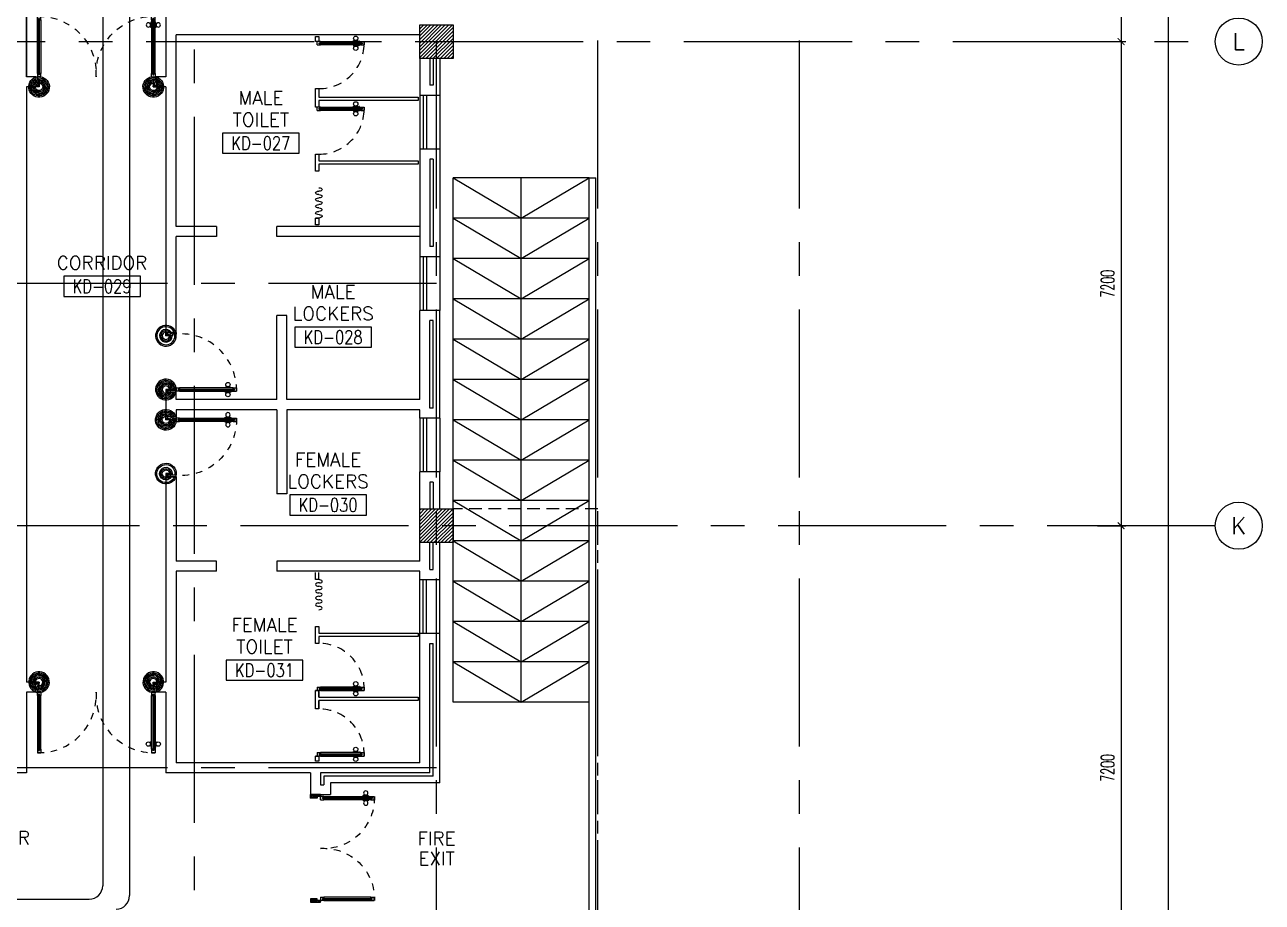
# Model space of a CAD drawing. Extents: x 0.8 to 94.1, y -6.1 to 84.2.
# Drawn here: x 75.67 to 94.08, y 51.69 to 64.74 of the extents above; entities that cross this region are included whole.
import ezdxf
from ezdxf.enums import TextEntityAlignment as Align

# ---------------------------------------------------------------- set-up
doc = ezdxf.new("R2010")
doc.units = 0
doc.header["$MEASUREMENT"] = 0
doc.header["$PDMODE"] = 3
doc.header["$PDSIZE"] = 0.1
for name, pattern in [('CENTERX2', [4, 2.5, -0.5, 0.5, -0.5]), ('HIDDEN', [0.375, 0.25, -0.125]), ('HIDDEN2', [0.1875, 0.125, -0.0625])]:
    doc.linetypes.add(name, pattern=pattern)
doc.layers.get('0').update_dxf_attribs({"color": 11, "linetype": 'CONTINUOUS'})
doc.layers.get('DEFPOINTS').update_dxf_attribs({"color": 11, "linetype": 'CONTINUOUS'})
for name, color, linetype in [('AX-CR', 11, 'CONTINUOUS'), ('AX-DIM', 11, 'CONTINUOUS'), ('AX-TXT', 11, 'CONTINUOUS'), ('AXES', 11, 'CENTERX2'), ('CANOPY-LN', 11, 'CONTINUOUS'), ('COL', 11, 'CONTINUOUS'), ('CURT', 11, 'CONTINUOUS'), ('DOOR', 11, 'CONTINUOUS'), ('E-WIRE', 4, 'CONTINUOUS'), ('Handrail', 11, 'CONTINUOUS'), ('HAT', 11, 'CONTINUOUS'), ('INSUL', 11, 'CONTINUOUS'), ('PART', 11, 'CONTINUOUS'), ('Ramb', 11, 'CONTINUOUS'), ('RM-BOX', 11, 'CONTINUOUS'), ('RM-NAME', 11, 'CONTINUOUS'), ('RM-NO', 11, 'CONTINUOUS'), ('WALL', 11, 'CONTINUOUS'), ('WIN', 11, 'CONTINUOUS')]:
    doc.layers.add(name, color=color, linetype=linetype)
doc.styles.add('ROMANS', font='ROMANS.shx', dxfattribs={"width": 0.6})
doc.dimstyles.new('STANDARD in', dxfattribs={"dimtxt": 0.2, "dimasz": 0.1, "dimexe": 0.07, "dimexo": 0.05, "dimgap": 0.1, "dimtad": 1, "dimdec": 0, "dimlfac": 1000, "dimzin": 0, "dimdsep": 46, "dimtxsty": 'ROMANS', "dimblk": 'ARCHTICK', "dimcen": 0.05, "dimdle": 0.05, "dimclrd": 7, "dimclre": 7, "dimclrt": 2, "dimadec": 0, "dimazin": 0, "dimtfac": 1, "dimtdec": 0, "dimtmove": 2, "dimatfit": 3, "dimldrblk": 'ARCHTICK', "dimfxl": 0, "dimtolj": 1, "dimtzin": 0, "dimarcsym": 0})

# ---------------------------------------------------------------- blocks, each defined once
blk = doc.blocks.new('_ARCHTICK')
at = {"color": 0, "linetype": 'ByBlock', "const_width": 0.15}
blk.add_lwpolyline([(-0.5, -0.5), (0.5, 0.5)], dxfattribs=at)
blk = doc.blocks.new('*D195')
at = {"layer": 'AX-DIM', "color": 7, "lineweight": -2}
for p, q in [((92.679, 71.989), (92.679, 12.569)), ((82.097, 71.939), (92.749, 71.939)), ((82.097, 12.619), (92.749, 12.619))]:
    blk.add_line(p, q, dxfattribs=at)
at = {"layer": 'DEFPOINTS', "color": 0}
for p in [(82.047, 71.939), (82.047, 12.619), (92.679, 12.619)]:
    blk.add_point(p, dxfattribs=at)
at = {"layer": 'AX-DIM', "color": 7, "lineweight": -2, "xscale": 0.1, "yscale": 0.1, "zscale": 0.1}
for p, rotation in [((92.679, 71.939), 90), ((92.679, 12.619), 270)]:
    blk.add_blockref('_ARCHTICK', p, dxfattribs=dict(at, rotation=rotation))
at = {"layer": 'AX-DIM', "color": 2, "insert": (92.479, 42.279), "char_height": 0.2, "attachment_point": 5, "rotation": 90, "style": 'ROMANS'}
blk.add_mtext('\\A1;59320', dxfattribs=at)
blk = doc.blocks.new('*D194')
at = {"layer": 'AX-DIM', "color": 7, "lineweight": -2}
for p, q in [((91.629, 71.689), (92.049, 71.689)), ((91.979, 71.739), (91.979, 64.439)), ((91.629, 64.489), (92.049, 64.489))]:
    blk.add_line(p, q, dxfattribs=at)
at = {"layer": 'DEFPOINTS', "color": 0}
for p in [(91.579, 71.689), (91.579, 64.489), (91.979, 64.489)]:
    blk.add_point(p, dxfattribs=at)
at = {"layer": 'AX-DIM', "color": 7, "lineweight": -2, "xscale": 0.1, "yscale": 0.1, "zscale": 0.1}
for p, rotation in [((91.979, 71.689), 90), ((91.979, 64.489), 270)]:
    blk.add_blockref('_ARCHTICK', p, dxfattribs=dict(at, rotation=rotation))
at = {"layer": 'AX-DIM', "color": 2, "insert": (91.779, 68.089), "char_height": 0.2, "attachment_point": 5, "rotation": 90, "style": 'ROMANS'}
blk.add_mtext('\\A1;7200', dxfattribs=at)
blk = doc.blocks.new('RM1')
at = {"layer": 'RM-BOX'}
blk.add_lwpolyline([(570, -200), (-570, -200), (-570, -500), (570, -500)], close=True, dxfattribs=at)
at = {"layer": 'RM-NAME', "style": 'ROMANS'}
for tag, p in [('ROOMNAME1', (0, 324)), ('ROOMNAME2', (0, 0))]:
    blk.add_attdef(tag, text='', height=200, dxfattribs=at).set_placement(p, align=Align.MIDDLE)
at = {"layer": 'RM-NO', "style": 'ROMANS', "width": 0.8}
blk.add_attdef('ROOMNO', text='', height=200, dxfattribs=at).set_placement((0, -350), align=Align.MIDDLE)
blk = doc.blocks.new('CURT2')
at = {"layer": 'CURT'}
blk.add_lwpolyline([(0, 0, -0.116434), (-19, -31, -0.116434), (-50, -50, -0.56066), (-101, -7, 0.45929), (-150, 50, 0.414214), (-200, 0, -0.414214), (-250, -50, -0.414214), (-300, 0, 0.414214), (-350, 50, 0.414214), (-400, 0, -0.414214), (-450, -50, -0.414214), (-500, 0, 0.414214), (-550, 50, 0.414214), (-600, 0, -0.414214), (-650, -50, -0.414214), (-700, 0, 0.414214), (-750, 50, 0.414214), (-800, 0, -0.414214), (-850, -50, -0.414214), (-900, 0, 0.414214)], format="xyb", dxfattribs=at)
blk = doc.blocks.new('A$C272A55A0')
at = {"layer": 'DOOR', "color": 0, "linetype": 'ByBlock'}
for p, q in [((0, 900), (0, 1050)), ((50, 1050), (0, 1050)), ((25, 950), (50, 950)), ((25, 900), (25, 950)), ((50, 950), (50, 1050)), ((1750, 950), (1750, 1050)), ((1750, 1050), (1800, 1050)), ((1775, 950), (1750, 950)), ((1775, 900), (1775, 950)), ((1800, 1050), (1800, 900)), ((0, 900), (25, 900)), ((75, 900), (25, 900)), ((25, 850), (25, 900)), ((42, 850), (25, 850)), ((58, 870), (42, 870)), ((42, 870), (42, 850)), ((58, 850), (58, 870)), ((75, 850), (58, 850)), ((75, 900), (75, 850)), ((1725, 900), (1775, 900)), ((1725, 900), (1725, 850)), ((1725, 850), (1742, 850)), ((1742, 870), (1758, 870)), ((1742, 850), (1742, 870)), ((1758, 870), (1758, 850)), ((1758, 850), (1775, 850)), ((1800, 900), (1775, 900)), ((1775, 850), (1775, 900)), ((25, 50), (42, 50)), ((25, 50), (25, 0)), ((25, 0), (75, 0)), ((75, 0), (25, 0)), ((42, 50), (42, 30)), ((42, 30), (58, 30)), ((58, 50), (75, 50)), ((58, 50), (58, 30)), ((75, 50), (75, 0)), ((1718, 160), (1709, 160)), ((1709, 95), (1709, 160)), ((1718, 95), (1709, 95)), ((1725, 173), (1718, 173)), ((1718, 173), (1718, 83)), ((1718, 95), (1718, 160)), ((1725, 83), (1718, 83)), ((1742, 50), (1725, 50)), ((1725, 50), (1725, 0)), ((1775, 0), (1725, 0)), ((1725, 0), (1775, 0)), ((1742, 50), (1742, 30)), ((1758, 30), (1742, 30)), ((1775, 50), (1758, 50)), ((1758, 50), (1758, 30)), ((1775, 173), (1782, 173)), ((1775, 83), (1782, 83)), ((1775, 50), (1775, 0)), ((1782, 173), (1782, 83)), ((1782, 160), (1791, 160)), ((1782, 95), (1782, 160)), ((1782, 95), (1791, 95)), ((1791, 95), (1791, 160))]:
    blk.add_line(p, q, dxfattribs=at)
at = {"layer": 'DOOR', "color": 9, "linetype": 'ByBlock'}
for p, q in [((50, 1050), (0, 1010)), ((50, 1050), (0, 937)), ((50, 1050), (37, 950)), ((1750, 1050), (1800, 1010)), ((1750, 1050), (1800, 937)), ((1750, 1050), (1763, 950))]:
    blk.add_line(p, q, dxfattribs=at)
at = {"layer": 'DOOR', "linetype": 'ByBlock'}
for p, q in [((25, 850), (25, 50)), ((42, 850), (42, 50)), ((58, 850), (58, 50)), ((75, 50), (75, 850)), ((1725, 50), (1725, 850)), ((1742, 850), (1742, 50)), ((1758, 850), (1758, 50)), ((1775, 850), (1775, 50))]:
    blk.add_line(p, q, dxfattribs=at)
at = {"layer": 'DOOR', "color": 0, "linetype": 'ByBlock'}
for centre in [(1676, 128), (1824, 128)]:
    blk.add_circle(centre, 32.4, dxfattribs=at)
at = {"layer": 'DOOR', "color": 9, "linetype": 'ByBlock'}
for centre, radius, start, end in [((50, 1050), 54.4, 203.2074, 270), ((50, 1050), 74.4, 227.7764, 270), ((50, 1050), 94.4, 238.0182, 270), ((50, 1050), 114, 244.0838, 257.3774), ((50, 1050), 134, 248.1598, 259.28), ((50, 1050), 34.4, 180, 270), ((50, 1050), 14.4, 180, 270), ((1750, 1050), 14.4, 270, 0), ((1750, 1050), 34.4, 270, 0), ((1750, 1050), 54.4, 270, 336.7926), ((1750, 1050), 74.4, 270, 312.2236), ((1750, 1050), 94.4, 270, 301.9818), ((1750, 1050), 114, 282.6226, 295.9162), ((1750, 1050), 134, 280.72, 291.8402), ((50, 1050), 154, 251.1053, 256.2858), ((1750, 1050), 154, 283.7142, 288.8947)]:
    blk.add_arc(centre, radius, start, end, dxfattribs=at)
at = {"layer": 'DOOR', "linetype": 'HIDDEN', "ltscale": 0.5}
for centre, start, end in [((50, 851), 268.3174, 3.2965), ((1750, 851), 176.7035, 271.6826)]:
    blk.add_arc(centre, 851, start, end, dxfattribs=at)
at = {"layer": 'WALL', "linetype": 'ByBlock'}
blk.add_line((1800, 900), (1800, 1050), dxfattribs=at)
blk = doc.blocks.new('DOOR90')
at = {"layer": 'DOOR', "color": 7, "linetype": 'ByBlock'}
for p, q in [((-150, 0), (0, 0)), ((-150, 0), (-150, -25)), ((0, -50), (-114, 0)), ((0, -50), (-40, 0)), ((0, -50), (0, 0)), ((-1000, -25), (-1050, -25)), ((-1050, -75), (-1050, -25)), ((-1050, -25), (-1050, -75)), ((-1000, -75), (-1050, -75)), ((-1000, -42), (-1020, -42)), ((-1020, -42), (-1020, -58)), ((-1000, -58), (-1020, -58)), ((-1000, -25), (-1000, -42)), ((-1000, -58), (-1000, -75)), ((-878, -18), (-968, -18)), ((-968, -25), (-968, -18)), ((-968, -75), (-968, -82)), ((-878, -82), (-968, -82)), ((-955, -9), (-890, -9)), ((-955, -18), (-955, -9)), ((-955, -18), (-890, -18)), ((-955, -82), (-890, -82)), ((-955, -82), (-955, -91)), ((-955, -91), (-890, -91)), ((-890, -18), (-890, -9)), ((-890, -82), (-890, -91)), ((-878, -25), (-878, -18)), ((-878, -75), (-878, -82)), ((-200, -25), (-150, -25)), ((-200, -42), (-200, -25)), ((-180, -42), (-200, -42)), ((-200, -58), (-180, -58)), ((-200, -75), (-200, -58)), ((-150, -75), (-200, -75)), ((-180, -58), (-180, -42)), ((-150, -25), (-100, -25)), ((-150, -75), (-150, -25)), ((-100, -25), (-100, -50)), ((0, -50), (-100, -37)), ((-100, -50), (0, -50)), ((-150, -875), (-100, -875)), ((-150, -900), (-150, -875)), ((-150, -900), (0, -900)), ((0, -900), (-150, -900)), ((0, -850), (-114, -900)), ((-100, -875), (-100, -850)), ((0, -850), (-100, -863)), ((-100, -850), (0, -850)), ((0, -850), (-40, -900)), ((0, -850), (0, -900))]:
    blk.add_line(p, q, dxfattribs=at)
at = {"layer": 'DOOR', "linetype": 'ByBlock'}
for p, q in [((-200, -25), (-1000, -25)), ((-200, -42), (-1000, -42)), ((-200, -58), (-1000, -58)), ((-1000, -75), (-200, -75))]:
    blk.add_line(p, q, dxfattribs=at)
at = {"layer": 'DOOR', "color": 7, "linetype": 'ByBlock'}
for centre in [(-923, 24), (-923, -124)]:
    blk.add_circle(centre, 32.4, dxfattribs=at)
for centre, radius, start, end in [((0, -50), 154, 161.1053, 166.2858), ((0, -50), 94.4, 148.0182, 180), ((0, -50), 134, 158.1598, 169.28), ((0, -50), 114, 154.0838, 167.3774), ((0, -50), 74.4, 137.7764, 180), ((0, -50), 54.4, 113.2074, 180), ((0, -50), 34.4, 90, 180), ((0, -50), 14.4, 90, 180), ((0, -850), 154, 193.7142, 198.8947), ((0, -850), 134, 190.72, 201.8402), ((0, -850), 94.4, 180, 211.9818), ((0, -850), 74.4, 180, 222.2236), ((0, -850), 54.4, 180, 246.7926), ((0, -850), 34.4, 180, 270), ((0, -850), 14.4, 180, 270)]:
    blk.add_arc(centre, radius, start, end, dxfattribs=at)
at = {"layer": 'DOOR', "linetype": 'HIDDEN', "ltscale": 0.5}
blk.add_arc((-222, -50), 828, 178.2701, 275.003, dxfattribs=at)
blk = doc.blocks.new('A$C5C1537D1')
at = {"layer": 'DOOR', "color": 0, "linetype": 'ByBlock'}
for p, q in [((25, 900), (25, 950)), ((75, 950), (25, 950)), ((25, 950), (75, 950)), ((75, 900), (75, 950)), ((1525, 900), (1525, 950)), ((1525, 950), (1575, 950)), ((1575, 950), (1525, 950)), ((1575, 900), (1575, 950)), ((25, 900), (42, 900)), ((42, 900), (42, 920)), ((42, 920), (58, 920)), ((58, 900), (58, 920)), ((58, 900), (75, 900)), ((1509, 855), (1509, 790)), ((1518, 855), (1509, 855)), ((1518, 790), (1509, 790)), ((1518, 778), (1518, 868)), ((1525, 868), (1518, 868)), ((1518, 855), (1518, 790)), ((1525, 778), (1518, 778)), ((1542, 900), (1525, 900)), ((1542, 900), (1542, 920)), ((1558, 920), (1542, 920)), ((1558, 900), (1558, 920)), ((1575, 900), (1558, 900)), ((1575, 868), (1582, 868)), ((1575, 778), (1582, 778)), ((1582, 778), (1582, 868)), ((1582, 855), (1582, 790)), ((1582, 855), (1591, 855)), ((1582, 790), (1591, 790)), ((1591, 855), (1591, 790)), ((25, 200), (25, 150)), ((42, 200), (25, 200)), ((42, 180), (42, 200)), ((58, 200), (58, 180)), ((75, 200), (58, 200)), ((75, 150), (75, 200)), ((1525, 150), (1525, 200)), ((1525, 200), (1542, 200)), ((1542, 200), (1542, 180)), ((1558, 180), (1558, 200)), ((1558, 200), (1575, 200)), ((1575, 200), (1575, 150)), ((0, 150), (25, 150)), ((0, 0), (0, 150)), ((50, 0), (0, 0)), ((25, 150), (25, 100)), ((75, 150), (25, 150)), ((25, 100), (50, 100)), ((58, 180), (42, 180)), ((50, 100), (50, 0)), ((1525, 150), (1575, 150)), ((1542, 180), (1558, 180)), ((1575, 100), (1550, 100)), ((1550, 100), (1550, 0)), ((1550, 0), (1600, 0)), ((1575, 150), (1575, 100)), ((1600, 150), (1575, 150)), ((1600, 0), (1600, 150))]:
    blk.add_line(p, q, dxfattribs=at)
at = {"layer": 'DOOR', "linetype": 'ByBlock'}
for p, q in [((25, 200), (25, 900)), ((42, 200), (42, 900)), ((58, 200), (58, 900)), ((75, 900), (75, 200)), ((1525, 900), (1525, 200)), ((1542, 200), (1542, 900)), ((1558, 200), (1558, 900)), ((1575, 200), (1575, 900))]:
    blk.add_line(p, q, dxfattribs=at)
at = {"layer": 'DOOR', "color": 9, "linetype": 'ByBlock'}
for p, q in [((50, 0), (0, 114)), ((50, 0), (0, 40)), ((50, 0), (37, 100)), ((1550, 0), (1600, 114)), ((1550, 0), (1563, 100)), ((1550, 0), (1600, 40))]:
    blk.add_line(p, q, dxfattribs=at)
at = {"layer": 'DOOR', "color": 0, "linetype": 'ByBlock'}
for centre in [(1476, 823), (1624, 823)]:
    blk.add_circle(centre, 32.4, dxfattribs=at)
at = {"layer": 'DOOR', "linetype": 'HIDDEN', "ltscale": 0.5}
for centre, start, end in [((50, 199), 356.2751, 91.9062), ((1550, 199), 88.0938, 183.7249)]:
    blk.add_arc(centre, 752, start, end, dxfattribs=at)
at = {"layer": 'DOOR', "color": 9, "linetype": 'ByBlock'}
for centre, radius, start, end in [((50, 0), 154, 103.7142, 108.8947), ((50, 0), 134, 100.72, 111.8402), ((50, 0), 114, 102.6226, 115.9162), ((50, 0), 94.4, 90, 121.9818), ((50, 0), 74.4, 90, 132.2236), ((50, 0), 54.4, 90, 156.7926), ((50, 0), 34.4, 90, 180), ((50, 0), 14.4, 90, 180), ((1550, 0), 94.4, 58.0182, 90), ((1550, 0), 74.4, 47.7764, 90), ((1550, 0), 54.4, 23.2074, 90), ((1550, 0), 34.4, 0, 90), ((1550, 0), 14.4, 0, 90), ((1550, 0), 134, 68.1598, 79.28), ((1550, 0), 114, 64.0838, 77.3774), ((1550, 0), 154, 71.1053, 76.2858)]:
    blk.add_arc(centre, radius, start, end, dxfattribs=at)
at = {"layer": 'WALL', "linetype": 'ByBlock'}
for p, q in [((0, 150), (0, 0)), ((1600, 150), (1600, 0))]:
    blk.add_line(p, q, dxfattribs=at)
blk = doc.blocks.new('COL50')
at = {"layer": 'COL'}
blk.add_lwpolyline([(-250, 250), (-250, -250), (250, -250), (250, 250)], close=True, dxfattribs=at)
blk = doc.blocks.new('*X101')
at = {"color": 0}
for p, q in [((253126, 55101), (253626, 55601)), ((253129, 55156), (253573, 55601)), ((253129, 55209), (253520, 55601)), ((253129, 55262), (253467, 55601)), ((253129, 55315), (253414, 55601)), ((253129, 55368), (253361, 55601)), ((253129, 55421), (253308, 55601)), ((253129, 55475), (253255, 55601)), ((253129, 55528), (253202, 55601)), ((253129, 55581), (253149, 55601)), ((253179, 55101), (253629, 55550)), ((253232, 55101), (253629, 55497)), ((253285, 55101), (253629, 55444)), ((253338, 55101), (253629, 55391)), ((253391, 55101), (253629, 55338)), ((253444, 55101), (253629, 55285)), ((253497, 55101), (253629, 55232)), ((253551, 55101), (253629, 55179)), ((253604, 55101), (253629, 55126))]:
    blk.add_line(p, q, dxfattribs=at)
blk = doc.blocks.new('*X97')
at = {"color": 0}
for p, q in [((253129, 62316), (253614, 62801)), ((253129, 62369), (253561, 62801)), ((253129, 62422), (253508, 62801)), ((253129, 62475), (253455, 62801)), ((253129, 62528), (253402, 62801)), ((253129, 62581), (253349, 62801)), ((253129, 62634), (253296, 62801)), ((253129, 62687), (253243, 62801)), ((253129, 62740), (253190, 62801)), ((253129, 62793), (253136, 62801)), ((253167, 62301), (253629, 62763)), ((253220, 62301), (253629, 62710)), ((253273, 62301), (253629, 62657)), ((253326, 62301), (253629, 62604)), ((253379, 62301), (253629, 62551)), ((253432, 62301), (253629, 62498)), ((253485, 62301), (253629, 62445)), ((253538, 62301), (253629, 62392)), ((253591, 62301), (253629, 62338))]:
    blk.add_line(p, q, dxfattribs=at)
blk = doc.blocks.new('*D185')
at = {"layer": 'AX-DIM', "color": 7, "lineweight": -2}
for p, q in [((91.629, 57.289), (92.049, 57.289)), ((91.979, 57.339), (91.979, 50.039)), ((91.629, 50.089), (92.049, 50.089))]:
    blk.add_line(p, q, dxfattribs=at)
at = {"layer": 'DEFPOINTS', "color": 0}
for p in [(91.579, 57.289), (91.579, 50.089), (91.979, 50.089)]:
    blk.add_point(p, dxfattribs=at)
at = {"layer": 'AX-DIM', "color": 7, "lineweight": -2, "xscale": 0.1, "yscale": 0.1, "zscale": 0.1}
for p, rotation in [((91.979, 57.289), 90), ((91.979, 50.089), 270)]:
    blk.add_blockref('_ARCHTICK', p, dxfattribs=dict(at, rotation=rotation))
at = {"layer": 'AX-DIM', "color": 2, "insert": (91.779, 53.689), "char_height": 0.2, "attachment_point": 5, "rotation": 90, "style": 'ROMANS'}
blk.add_mtext('\\A1;7200', dxfattribs=at)
blk = doc.blocks.new('*D183')
at = {"layer": 'AX-DIM', "color": 7, "lineweight": -2}
for p, q in [((91.629, 64.489), (92.049, 64.489)), ((91.979, 64.539), (91.979, 57.239)), ((91.629, 57.289), (92.049, 57.289))]:
    blk.add_line(p, q, dxfattribs=at)
at = {"layer": 'DEFPOINTS', "color": 0}
for p in [(91.579, 64.489), (91.579, 57.289), (91.979, 57.289)]:
    blk.add_point(p, dxfattribs=at)
at = {"layer": 'AX-DIM', "color": 7, "lineweight": -2, "xscale": 0.1, "yscale": 0.1, "zscale": 0.1}
for p, rotation in [((91.979, 64.489), 90), ((91.979, 57.289), 270)]:
    blk.add_blockref('_ARCHTICK', p, dxfattribs=dict(at, rotation=rotation))
at = {"layer": 'AX-DIM', "color": 2, "insert": (91.779, 60.889), "char_height": 0.2, "attachment_point": 5, "rotation": 90, "style": 'ROMANS'}
blk.add_mtext('\\A1;7200', dxfattribs=at)
blk = doc.blocks.new('AXR')
at = {"layer": 'AX-CR'}
blk.add_circle((350, 0), 350, dxfattribs=at)
at = {"layer": 'AX-TXT', "style": 'ROMANS'}
blk.add_attdef('AX', text='', height=250, dxfattribs=at).set_placement((350, 0), align=Align.MIDDLE)

msp = doc.modelspace()

# ---------------------------------------------------------------- linework, layer by layer
at = {"layer": 'AXES'}
for p, q in [((81.7967, 6.005), (81.7967, 83.5441)), ((84.1967, 6.005), (84.1967, 83.5441)), ((87.1967, 6.005), (87.1967, 83.5441)), ((78.1967, 12.8693), (78.1967, 71.6893)), ((1.4772, 64.4893), (93.3752, 64.4893)), ((81.7967, 60.8893), (63.7967, 60.8893)), ((93.3795, 57.2893), (23.5567, 57.2893)), ((81.7967, 53.6893), (23.5567, 53.6893))]:
    msp.add_line(p, q, dxfattribs=at)
at = {"layer": 'CANOPY-LN', "linetype": 'HIDDEN2', "ltscale": 1.5}
for p, q in [((84.1967, 57.5393), (82.0467, 57.5393)), ((84.1967, 49.8393), (84.1967, 57.5393))]:
    msp.add_line(p, q, dxfattribs=at)
at = {"layer": 'DOOR', "color": 97, "linetype": 'ByBlock'}
for p, q in [((80.0717, 64.4893), (80.0217, 64.4893)), ((80.0217, 64.4393), (80.0217, 64.4893)), ((80.0217, 64.4393), (80.0717, 64.4393)), ((80.0517, 64.4723), (80.0717, 64.4723)), ((80.0517, 64.4563), (80.0517, 64.4723)), ((80.0717, 64.4563), (80.0517, 64.4563)), ((80.0717, 64.4893), (80.6717, 64.4893)), ((80.0717, 64.4723), (80.0717, 64.4893)), ((80.0717, 64.4723), (80.6717, 64.4723)), ((80.0717, 64.4563), (80.6717, 64.4563)), ((80.0717, 64.4393), (80.0717, 64.4563)), ((80.6717, 64.4393), (80.0717, 64.4393)), ((80.5619, 64.4965), (80.5619, 64.5055)), ((80.6267, 64.5055), (80.5619, 64.5055)), ((80.6267, 64.4965), (80.5619, 64.4965)), ((80.5619, 64.4321), (80.5619, 64.4231)), ((80.6267, 64.4321), (80.5619, 64.4321)), ((80.6267, 64.4965), (80.6267, 64.5055)), ((80.6267, 64.4321), (80.6267, 64.4231)), ((80.6393, 64.4893), (80.6393, 64.4965)), ((80.6493, 64.4965), (80.6393, 64.4965)), ((80.6393, 64.4393), (80.6393, 64.4321)), ((80.6493, 64.4321), (80.6393, 64.4321)), ((80.6493, 64.4893), (80.6493, 64.4965)), ((80.6493, 64.4393), (80.6493, 64.4321)), ((80.6717, 64.4893), (80.6717, 64.4723)), ((80.6717, 64.4893), (80.7217, 64.4893)), ((80.6717, 64.4723), (80.6917, 64.4723)), ((80.6717, 64.4563), (80.6717, 64.4393)), ((80.6717, 64.4563), (80.6917, 64.4563)), ((80.6717, 64.4393), (80.7217, 64.4393)), ((80.6917, 64.4723), (80.6917, 64.4563)), ((80.7217, 64.4893), (80.7217, 64.4393)), ((80.7217, 64.4393), (80.7217, 64.4893)), ((80.6267, 64.4231), (80.5619, 64.4231)), ((80.0717, 63.5143), (80.0217, 63.5143)), ((80.0217, 63.4643), (80.0217, 63.5143)), ((80.0717, 63.5143), (80.6717, 63.5143)), ((80.0717, 63.4973), (80.0717, 63.5143)), ((80.5619, 63.5215), (80.5619, 63.5305)), ((80.6267, 63.5305), (80.5619, 63.5305)), ((80.6267, 63.5215), (80.5619, 63.5215)), ((80.6267, 63.5215), (80.6267, 63.5305)), ((80.6393, 63.5143), (80.6393, 63.5215)), ((80.6493, 63.5215), (80.6393, 63.5215)), ((80.6493, 63.5143), (80.6493, 63.5215)), ((80.6717, 63.5143), (80.6717, 63.4973)), ((80.6717, 63.5143), (80.7217, 63.5143)), ((80.7217, 63.5143), (80.7217, 63.4643)), ((80.7217, 63.4643), (80.7217, 63.5143)), ((80.0217, 63.4643), (80.0717, 63.4643)), ((80.0517, 63.4973), (80.0717, 63.4973)), ((80.0517, 63.4813), (80.0517, 63.4973)), ((80.0717, 63.4813), (80.0517, 63.4813)), ((80.0717, 63.4973), (80.6717, 63.4973)), ((80.0717, 63.4813), (80.6717, 63.4813)), ((80.0717, 63.4643), (80.0717, 63.4813)), ((80.6717, 63.4643), (80.0717, 63.4643)), ((80.5619, 63.4571), (80.5619, 63.4481)), ((80.6267, 63.4571), (80.5619, 63.4571)), ((80.6267, 63.4481), (80.5619, 63.4481)), ((80.6267, 63.4571), (80.6267, 63.4481)), ((80.6393, 63.4643), (80.6393, 63.4571)), ((80.6493, 63.4571), (80.6393, 63.4571)), ((80.6493, 63.4643), (80.6493, 63.4571)), ((80.6717, 63.4973), (80.6917, 63.4973)), ((80.6717, 63.4813), (80.6717, 63.4643)), ((80.6717, 63.4813), (80.6917, 63.4813)), ((80.6717, 63.4643), (80.7217, 63.4643)), ((80.6917, 63.4973), (80.6917, 63.4813))]:
    msp.add_line(p, q, dxfattribs=at)
at = {"layer": 'DOOR', "linetype": 'ByBlock'}
for p, q in [((80.0217, 54.8893), (80.0717, 54.8893)), ((80.0217, 54.8893), (80.0217, 54.8393)), ((80.0717, 54.8723), (80.0517, 54.8723)), ((80.0517, 54.8723), (80.0517, 54.8563)), ((80.0517, 54.8563), (80.0717, 54.8563)), ((80.6717, 54.8893), (80.0717, 54.8893)), ((80.0717, 54.8893), (80.0717, 54.8723)), ((80.0717, 54.8723), (80.6717, 54.8723)), ((80.0717, 54.8563), (80.6717, 54.8563)), ((80.0717, 54.8563), (80.0717, 54.8393)), ((80.5619, 54.8965), (80.5619, 54.9055)), ((80.6267, 54.9055), (80.5619, 54.9055)), ((80.6267, 54.8965), (80.5619, 54.8965)), ((80.6267, 54.8965), (80.6267, 54.9055)), ((80.6393, 54.8893), (80.6393, 54.8965)), ((80.6493, 54.8965), (80.6393, 54.8965)), ((80.6493, 54.8893), (80.6493, 54.8965)), ((80.6717, 54.8723), (80.6717, 54.8893)), ((80.6717, 54.8893), (80.7217, 54.8893)), ((80.6717, 54.8723), (80.6917, 54.8723)), ((80.6717, 54.8393), (80.6717, 54.8563)), ((80.6717, 54.8563), (80.6917, 54.8563)), ((80.6917, 54.8563), (80.6917, 54.8723)), ((80.7217, 54.8393), (80.7217, 54.8893)), ((80.7217, 54.8893), (80.7217, 54.8393)), ((80.0717, 54.8393), (80.0217, 54.8393)), ((80.0717, 54.8393), (80.6717, 54.8393)), ((80.5619, 54.8321), (80.5619, 54.8231)), ((80.6267, 54.8321), (80.5619, 54.8321)), ((80.6267, 54.8231), (80.5619, 54.8231)), ((80.6267, 54.8321), (80.6267, 54.8231)), ((80.6393, 54.8393), (80.6393, 54.8321)), ((80.6493, 54.8321), (80.6393, 54.8321)), ((80.6493, 54.8393), (80.6493, 54.8321)), ((80.6717, 54.8393), (80.7217, 54.8393)), ((80.0217, 53.9143), (80.0717, 53.9143)), ((80.0217, 53.9143), (80.0217, 53.8643)), ((80.0717, 53.8643), (80.0217, 53.8643)), ((80.0717, 53.8973), (80.0517, 53.8973)), ((80.0517, 53.8973), (80.0517, 53.8813)), ((80.0517, 53.8813), (80.0717, 53.8813)), ((80.6717, 53.9143), (80.0717, 53.9143)), ((80.0717, 53.9143), (80.0717, 53.8973)), ((80.0717, 53.8973), (80.6717, 53.8973)), ((80.0717, 53.8813), (80.6717, 53.8813)), ((80.0717, 53.8813), (80.0717, 53.8643)), ((80.0717, 53.8643), (80.6717, 53.8643)), ((80.5619, 53.9215), (80.5619, 53.9305)), ((80.6267, 53.9305), (80.5619, 53.9305)), ((80.6267, 53.9215), (80.5619, 53.9215)), ((80.5619, 53.8571), (80.5619, 53.8481)), ((80.6267, 53.8571), (80.5619, 53.8571)), ((80.6267, 53.8481), (80.5619, 53.8481)), ((80.6267, 53.9215), (80.6267, 53.9305)), ((80.6267, 53.8571), (80.6267, 53.8481)), ((80.6393, 53.9143), (80.6393, 53.9215)), ((80.6493, 53.9215), (80.6393, 53.9215)), ((80.6393, 53.8643), (80.6393, 53.8571)), ((80.6493, 53.8571), (80.6393, 53.8571)), ((80.6493, 53.9143), (80.6493, 53.9215)), ((80.6493, 53.8643), (80.6493, 53.8571)), ((80.6717, 53.8973), (80.6717, 53.9143)), ((80.6717, 53.9143), (80.7217, 53.9143)), ((80.6717, 53.8973), (80.6917, 53.8973)), ((80.6717, 53.8643), (80.6717, 53.8813)), ((80.6717, 53.8813), (80.6917, 53.8813)), ((80.6717, 53.8643), (80.7217, 53.8643)), ((80.6917, 53.8813), (80.6917, 53.8973)), ((80.7217, 53.8643), (80.7217, 53.9143)), ((80.7217, 53.9143), (80.7217, 53.8643))]:
    msp.add_line(p, q, dxfattribs=at)
at = {"layer": 'DOOR', "color": 97, "linetype": 'ByBlock'}
for centre in [(80.5943, 64.5379), (80.5943, 64.3908), (80.5943, 63.5629), (80.5943, 63.4158)]:
    msp.add_circle(centre, 0.0324, dxfattribs=at)
at = {"layer": 'DOOR', "linetype": 'ByBlock'}
for centre in [(80.5943, 54.9379), (80.5943, 54.7908), (80.5943, 53.9629), (80.5943, 53.8158)]:
    msp.add_circle(centre, 0.0324, dxfattribs=at)
at = {"layer": 'DOOR', "color": 97, "linetype": 'HIDDEN', "ltscale": 0.5}
for centre in [(80.0472, 64.4643), (80.0472, 63.4893)]:
    msp.add_arc(centre, 0.675, 269.96077, 2.12255, dxfattribs=at)
at = {"layer": 'DOOR', "linetype": 'HIDDEN', "ltscale": 0.5}
for centre in [(80.0472, 54.8643), (80.0472, 53.8893)]:
    msp.add_arc(centre, 0.675, 357.87745, 90.03923, dxfattribs=at)
at = {"layer": 'E-WIRE'}
for p, q in [((76.8314, 65.8337), (76.8314, 51.935)), ((77.2314, 65.4567), (77.2314, 51.7877))]:
    msp.add_line(p, q, dxfattribs=at)
at = {"layer": 'E-WIRE', "color": 4}
msp.add_line((62.0211, 51.735), (76.6314, 51.735), dxfattribs=at)
at = {"layer": 'E-WIRE'}
for centre in [(76.6314, 51.935), (77.0314, 51.7877)]:
    msp.add_arc(centre, 0.2, 270, 0, dxfattribs=at)
at = {"layer": 'Handrail'}
for p, q in [((82.0467, 54.6643), (82.0467, 62.4643)), ((84.0667, 53.4643), (84.0667, 62.4643)), ((84.0667, 62.4643), (84.1667, 62.4643)), ((84.1667, 53.4643), (84.1667, 62.4643)), ((84.0667, 49.0686), (84.0667, 53.4643)), ((84.1667, 49.0686), (84.1667, 53.4643))]:
    msp.add_line(p, q, dxfattribs=at)
at = {"layer": 'INSUL'}
for p, q in [((81.6967, 64.2393), (81.6967, 63.8393)), ((81.7467, 64.2393), (81.7467, 63.8393)), ((81.7467, 63.8393), (81.6967, 63.8393)), ((81.6967, 62.7393), (81.6967, 61.4393)), ((81.7467, 62.7393), (81.6967, 62.7393)), ((81.7467, 62.7393), (81.7467, 61.4393)), ((81.7467, 61.4393), (81.6967, 61.4393)), ((81.6967, 59.0393), (81.6967, 60.3393)), ((81.7467, 60.3393), (81.6967, 60.3393)), ((81.7467, 59.0393), (81.7467, 60.3393)), ((81.7467, 59.0393), (81.6967, 59.0393)), ((81.6967, 57.9393), (81.6967, 57.5393)), ((81.7467, 57.9393), (81.6967, 57.9393)), ((81.7467, 57.9393), (81.7467, 57.5393)), ((81.6967, 56.6393), (81.6967, 57.0393)), ((81.7467, 56.6393), (81.7467, 57.0393)), ((81.6967, 56.6393), (81.7467, 56.6393)), ((81.6967, 53.6143), (81.6967, 55.5393)), ((81.6967, 55.5393), (81.7467, 55.5393)), ((81.7467, 53.5643), (81.7467, 55.5393)), ((80.0717, 53.6143), (80.0717, 53.4377)), ((81.6967, 53.6143), (80.0717, 53.6143)), ((80.0717, 53.4377), (80.1217, 53.4377)), ((80.1217, 53.5643), (80.1217, 53.4377)), ((81.7467, 53.5643), (80.1217, 53.5643))]:
    msp.add_line(p, q, dxfattribs=at)
at = {"layer": 'PART'}
for p, q in [((80.0467, 64.4893), (79.9967, 64.4893)), ((80.0467, 61.8643), (79.9967, 61.8643)), ((79.9967, 56.4893), (79.9967, 56.5913)), ((80.0467, 56.4893), (80.0467, 56.5913)), ((80.0467, 56.4893), (79.9967, 56.4893)), ((79.9967, 54.5643), (79.9967, 54.8393)), ((80.0467, 54.8393), (79.9967, 54.8393)), ((80.0467, 54.8393), (79.9967, 54.8393)), ((80.0467, 54.7393), (80.0467, 54.8393)), ((80.0467, 54.5643), (80.0467, 54.6893)), ((80.0467, 54.5643), (79.9967, 54.5643)), ((80.0467, 53.8643), (79.9967, 53.8643))]:
    msp.add_line(p, q, dxfattribs=at)
for points in [[(79.9967, 64.5663), (80.0467, 64.5663), (80.0467, 64.4893), (79.9967, 64.4893)], [(79.9967, 63.7893), (80.0467, 63.7893), (80.0467, 63.6643), (81.5237, 63.6643), (81.5237, 63.6143), (80.0467, 63.6143), (80.0467, 63.5143), (79.9967, 63.5143)], [(79.9967, 62.8143), (80.0467, 62.8143), (80.0467, 62.7143), (81.5237, 62.7143), (81.5237, 62.6643), (80.0467, 62.6643), (80.0467, 62.5643), (79.9967, 62.5643)], [(79.9967, 61.8643), (80.0467, 61.8643), (80.0467, 61.7623), (79.9967, 61.7623)], [(79.9967, 55.7893), (80.0467, 55.7893), (80.0467, 55.6893), (81.5237, 55.6893), (81.5237, 55.6393), (80.0467, 55.6393), (80.0472, 55.5393), (79.9967, 55.5393)], [(79.9967, 54.8393), (80.0467, 54.8393), (80.0467, 54.7393), (81.5237, 54.7393), (81.5237, 54.6893), (80.0467, 54.6893), (80.0472, 54.5643), (79.9967, 54.5643)], [(79.9967, 53.8643), (80.0467, 53.8643), (80.0467, 53.7873), (79.9967, 53.7873)]]:
    msp.add_lwpolyline(points, close=True, dxfattribs=at)
at = {"layer": 'Ramb'}
for p, q in [((84.0667, 62.4643), (82.0467, 62.4643)), ((82.0467, 62.4643), (83.0567, 61.8643)), ((83.0567, 54.6643), (83.0567, 62.4643)), ((83.0567, 61.8643), (84.0667, 62.4643)), ((84.0667, 61.8643), (82.0467, 61.8643)), ((82.0467, 61.8643), (83.0567, 61.2643)), ((83.0567, 61.2643), (84.0667, 61.8643)), ((84.0667, 61.2643), (82.0467, 61.2643)), ((82.0467, 61.2643), (83.0567, 60.6643)), ((83.0567, 60.6643), (84.0667, 61.2643)), ((84.0667, 60.6643), (82.0467, 60.6643)), ((82.0467, 60.6643), (83.0567, 60.0643)), ((83.0567, 60.0643), (84.0667, 60.6643)), ((84.0667, 60.0643), (82.0467, 60.0643)), ((82.0467, 60.0643), (83.0567, 59.4643)), ((83.0567, 59.4643), (84.0667, 60.0643)), ((84.0667, 59.4643), (82.0467, 59.4643)), ((82.0467, 59.4643), (83.0567, 58.8643)), ((83.0567, 58.8643), (84.0667, 59.4643)), ((84.0667, 58.8643), (82.0467, 58.8643)), ((82.0467, 58.8643), (83.0567, 58.2643)), ((83.0567, 58.2643), (84.0667, 58.8643)), ((84.0667, 58.2643), (82.0467, 58.2643)), ((82.0467, 58.2643), (83.0567, 57.6643)), ((83.0567, 57.6643), (84.0667, 58.2643)), ((84.0667, 57.6643), (82.0467, 57.6643)), ((82.0467, 57.6643), (83.0567, 57.0643)), ((83.0567, 57.0643), (84.0667, 57.6643)), ((84.0667, 57.0643), (82.0467, 57.0643)), ((82.0467, 57.0643), (83.0567, 56.4643)), ((83.0567, 56.4643), (84.0667, 57.0643)), ((84.0667, 56.4643), (82.0467, 56.4643)), ((82.0467, 56.4643), (83.0567, 55.8643)), ((83.0567, 55.8643), (84.0667, 56.4643)), ((84.0667, 55.8643), (82.0467, 55.8643)), ((82.0467, 55.8643), (83.0567, 55.2643)), ((83.0567, 55.2643), (84.0667, 55.8643)), ((84.0667, 55.2643), (82.0467, 55.2643)), ((82.0467, 55.2643), (83.0567, 54.6643)), ((83.0567, 54.6643), (84.0667, 55.2643)), ((84.0667, 54.6643), (82.0467, 54.6643))]:
    msp.add_line(p, q, dxfattribs=at)
at = {"layer": 'WALL'}
for p, q in [((75.6967, 67.2143), (75.6967, 63.9643)), ((75.6967, 63.9643), (75.6967, 67.2143)), ((77.7717, 66.6643), (77.7717, 63.9643)), ((81.5467, 64.5893), (77.9217, 64.5893)), ((77.9217, 61.7393), (77.9217, 64.5893)), ((81.5467, 64.2393), (81.5467, 63.6893)), ((81.8467, 64.2393), (81.8467, 63.6893)), ((75.8342, 63.9643), (75.6967, 63.9643)), ((75.8342, 63.9643), (75.8342, 63.8143)), ((77.7717, 63.9643), (77.6342, 63.9643)), ((77.6342, 63.9643), (77.6342, 63.8143)), ((75.6967, 63.8143), (75.6967, 54.9643)), ((75.8342, 63.8143), (75.6967, 63.8143)), ((75.6967, 63.8143), (75.6967, 63.3643)), ((77.7717, 63.8143), (77.6342, 63.8143)), ((77.7717, 63.8143), (77.7717, 60.1643)), ((77.7717, 63.8143), (77.7717, 63.3643)), ((81.8467, 63.6893), (81.5467, 63.6893)), ((81.5467, 62.8893), (81.5467, 61.2893)), ((81.8467, 62.8893), (81.5467, 62.8893)), ((81.8467, 62.8893), (81.8467, 61.2893)), ((78.5217, 61.7393), (77.9217, 61.7393)), ((78.5217, 61.7393), (78.5217, 61.5893)), ((79.4217, 61.5893), (79.4217, 61.7393)), ((81.5467, 61.7393), (79.4217, 61.7393)), ((78.5217, 61.5893), (77.9217, 61.5893)), ((77.9217, 60.1643), (77.9217, 61.5893)), ((81.5467, 61.5893), (79.4217, 61.5893)), ((81.8467, 61.2893), (81.5467, 61.2893)), ((79.5717, 60.4143), (79.4217, 60.4143)), ((79.4217, 59.1643), (79.4217, 60.4143)), ((79.5717, 59.1643), (79.5717, 60.4143)), ((81.8467, 60.4893), (81.5467, 60.4893)), ((81.5467, 59.1643), (81.5467, 60.4893)), ((81.8467, 58.8893), (81.8467, 60.4893)), ((77.9217, 60.1643), (77.7717, 60.1643)), ((77.7717, 59.2643), (77.7717, 58.9143)), ((77.9217, 59.2643), (77.7717, 59.2643)), ((77.9217, 59.1643), (77.9217, 59.2643)), ((79.4217, 59.1643), (77.9217, 59.1643)), ((81.5467, 59.1643), (79.5717, 59.1643)), ((77.9217, 58.9143), (77.7717, 58.9143)), ((79.4217, 59.0143), (77.9217, 59.0143)), ((77.9217, 59.0143), (77.9217, 58.9143)), ((79.4217, 59.0143), (79.4217, 57.7643)), ((79.5717, 59.0143), (79.5717, 57.7643)), ((81.5467, 59.0143), (79.5717, 59.0143)), ((81.5467, 58.8893), (81.5467, 59.0143)), ((81.8467, 58.8893), (81.5467, 58.8893)), ((77.7717, 58.0143), (77.7717, 54.9643)), ((77.9217, 58.0143), (77.7717, 58.0143)), ((77.9217, 58.0143), (77.9217, 56.7643)), ((81.8467, 58.0893), (81.5467, 58.0893)), ((81.5467, 57.5393), (81.5467, 58.0893)), ((81.8467, 57.5393), (81.8467, 58.0893)), ((79.5717, 57.7643), (79.4217, 57.7643)), ((81.5467, 56.7643), (81.5467, 57.0393)), ((81.8467, 53.4643), (81.8467, 57.0393)), ((78.5217, 56.7643), (77.9217, 56.7643)), ((78.5217, 56.6143), (78.5217, 56.7643)), ((79.4217, 56.7643), (79.4217, 56.6143)), ((81.5467, 56.7643), (79.4217, 56.7643)), ((77.9217, 56.6143), (77.9217, 53.7643)), ((78.5217, 56.6143), (77.9217, 56.6143)), ((81.5467, 56.6143), (79.4217, 56.6143)), ((81.5467, 56.4893), (81.5467, 56.6143)), ((81.5467, 56.4893), (81.8467, 56.4893)), ((81.5467, 53.7643), (81.5467, 55.6893)), ((81.5467, 55.6893), (81.8467, 55.6893)), ((75.8342, 54.9643), (75.6967, 54.9643)), ((75.8342, 54.8143), (75.8342, 54.9643)), ((77.7717, 54.9643), (77.6342, 54.9643)), ((77.6342, 54.8143), (77.6342, 54.9643)), ((75.6967, 54.8143), (75.6967, 53.6143)), ((75.8342, 54.8143), (75.6967, 54.8143)), ((77.7717, 54.8143), (77.6342, 54.8143)), ((77.7717, 54.8143), (77.7717, 53.6143)), ((81.5467, 53.7643), (77.9217, 53.7643)), ((75.6967, 53.6143), (71.9917, 53.6143)), ((79.9217, 53.6143), (77.7717, 53.6143)), ((79.9217, 53.6143), (79.9217, 53.2897)), ((80.2217, 53.4643), (80.2217, 53.2897)), ((81.8467, 53.4643), (80.2217, 53.4643)), ((79.9217, 53.2897), (80.2217, 53.2897))]:
    msp.add_line(p, q, dxfattribs=at)
at = {"layer": 'WIN'}
for p, q in [((81.5467, 63.6893), (81.5467, 62.8893)), ((81.5967, 63.6893), (81.5967, 62.8893)), ((81.6467, 63.6893), (81.6467, 62.8893)), ((81.8467, 63.6893), (81.8467, 62.8893)), ((81.5467, 61.2893), (81.5467, 60.4893)), ((81.5967, 61.2893), (81.5967, 60.4893)), ((81.6467, 61.2893), (81.6467, 60.4893)), ((81.8467, 61.2893), (81.8467, 60.4893)), ((81.5467, 58.8893), (81.5467, 58.0893)), ((81.5967, 58.8893), (81.5967, 58.0893)), ((81.6467, 58.8893), (81.6467, 58.0893)), ((81.8467, 58.8893), (81.8467, 58.0893)), ((81.5467, 55.6893), (81.5467, 56.4893)), ((81.5967, 55.6893), (81.5967, 56.4893)), ((81.6467, 55.6893), (81.6467, 56.4893)), ((81.8467, 55.6893), (81.8467, 56.4893))]:
    msp.add_line(p, q, dxfattribs=at)

# ---------------------------------------------------------------- block references
at = {"layer": 'AXES', "xscale": 0.001000000047497451, "yscale": 0.0009999999892897904, "zscale": 0.001}
for p, values in [((93.3795, 64.4893), {'AX': 'L'}), ((93.3795, 57.2893), {'AX': 'K'})]:
    msp.add_blockref('AXR', p, dxfattribs=at).add_auto_attribs(values)
at = {"layer": 'COL', "xscale": -0.001000000047497451, "yscale": 0.0009999999892897904, "zscale": 0.001}
for p in [(81.7967, 64.4893), (81.7967, 57.2893)]:
    msp.add_blockref('COL50', p, dxfattribs=at)
at = {"layer": 'DOOR', "color": 0, "yscale": 0.0009999999892897904, "zscale": 0.001}
for name, p, xscale, rotation in [('A$C272A55A0', (75.8342, 64.8647), -0.001000000047497451, 180), ('DOOR90', (77.7717, 59.2643), 0.001000000047497451, 180), ('A$C5C1537D1', (79.9217, 51.6897), -0.0009999999892897904, 270)]:
    msp.add_blockref(name, p, dxfattribs=dict(at, xscale=xscale, rotation=rotation))
for name, p, xscale in [('DOOR90', (77.7717, 58.9143), -0.001000000047497451), ('A$C272A55A0', (75.8342, 53.914), 0.001000000047497451)]:
    msp.add_blockref(name, p, dxfattribs=dict(at, xscale=xscale))
at = {"layer": 'HAT', "xscale": 0.001000000047497451, "yscale": 0.0009999999892897904, "zscale": 0.001}
for name in ['*X97', '*X101']:
    msp.add_blockref(name, (-171.5819, 1.9383), dxfattribs=at)
at = {"layer": 'RM-NAME', "xscale": 0.001000000047497451, "yscale": 0.0009999999892897904, "zscale": 0.001}
for p, values in [((79.184, 63.3284), {'ROOMNO': 'KD-027', 'ROOMNAME2': 'TOILET', 'ROOMNAME1': 'MALE'}), ((76.8217, 61.199), {'ROOMNO': 'KD-029', 'ROOMNAME2': 'CORRIDOR'}), ((80.2587, 60.4443), {'ROOMNO': 'KD-028', 'ROOMNAME2': 'LOCKERS', 'ROOMNAME1': 'MALE'})]:
    msp.add_blockref('RM1', p, dxfattribs=at).add_auto_attribs(values)
at = {"layer": 'WALL', "yscale": 0.0009999999892897904, "zscale": 0.0005, "rotation": 90}
for p, xscale in [((80.0467, 61.8643), -0.0004999999946448952), ((80.0467, 56.4893), 0.0004999999946448952)]:
    msp.add_blockref('CURT2', p, dxfattribs=dict(at, xscale=xscale))
at = {"layer": 'WALL', "xscale": 0.001000000047497451, "yscale": 0.0009999999892897904, "zscale": 0.001}
for p, values in [((80.1832, 57.9483), {'ROOMNO': 'KD-030', 'ROOMNAME2': 'LOCKERS', 'ROOMNAME1': 'FEMALE'}), ((79.238, 55.4901), {'ROOMNO': 'KD-031', 'ROOMNAME2': 'TOILET', 'ROOMNAME1': 'FEMALE'}), ((74.5967, 52.6479), {'ROOMNO': 'KD-032', 'ROOMNAME2': 'C O R R I D O R'})]:
    msp.add_blockref('RM1', p, dxfattribs=at).add_auto_attribs(values)

# ---------------------------------------------------------------- texts
at = {"layer": 'RM-NAME', "style": 'ROMANS'}
for s, p in [('FIRE', (81.7967, 52.6393)), ('EXIT', (81.7967, 52.3393))]:
    msp.add_text(s, height=0.2, dxfattribs=at).set_placement(p, align=Align.MIDDLE)

# ---------------------------------------------------------------- dimensions: what is measured, and where the dimension line sits
at = {"layer": 'AX-DIM'}
for base, p1, p2, picture, middle in [((92.6795, 12.6193), (82.0467, 71.9393), (82.0467, 12.6193), '*D195', (92.4795, 42.2793)), ((91.9795, 50.0893), (91.5795, 57.2893), (91.5795, 50.0893), '*D185', (91.7795, 53.6893))]:
    dim = msp.add_linear_dim(base=base, p1=p1, p2=p2, angle=270, dimstyle='STANDARD in', dxfattribs=at)
    dim.commit()
    dim.dimension.update_dxf_attribs({"geometry": picture, "text_midpoint": middle})
at = {"layer": 'AX-DIM', "color": 6}
for base, p1, p2, picture, middle in [((91.9795, 64.4893), (91.5795, 71.6893), (91.5795, 64.4893), '*D194', (91.7795, 68.0893)), ((91.9795, 57.2893), (91.5795, 64.4893), (91.5795, 57.2893), '*D183', (91.7795, 60.8893))]:
    dim = msp.add_linear_dim(base=base, p1=p1, p2=p2, angle=270, dimstyle='STANDARD in', dxfattribs=at)
    dim.commit()
    dim.dimension.update_dxf_attribs({"geometry": picture, "text_midpoint": middle})

doc.saveas('drawing.dxf')
